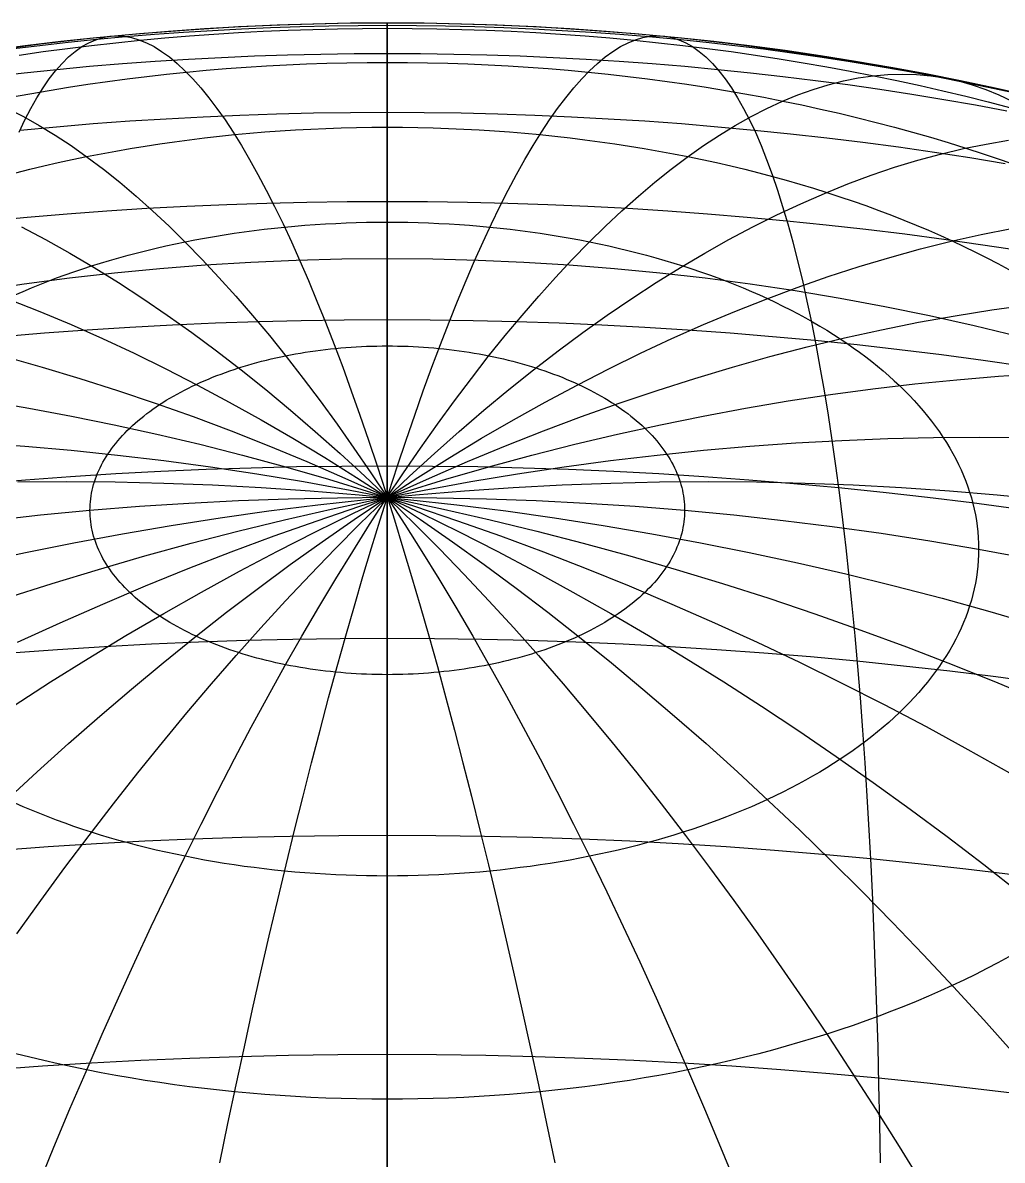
# Model space of a CAD drawing. Header units: millimetres. Extents: x -85 to 85, y -85 to 85.
# Drawn here: x -10.89 to 18.38, y 50.99 to 85 of the extents above; entities that cross this region are included whole.
import ezdxf

# ---------------------------------------------------------------- set-up
doc = ezdxf.new("R2010")
doc.units = ezdxf.units.MM
for name, color, linetype in [('CUT_OUTER', 1, 'Continuous'), ('ENGRAVE', 7, 'Continuous'), ('ENGRAVE_FINE', 8, 'Continuous')]:
    doc.layers.add(name, color=color, linetype=linetype)

msp = doc.modelspace()

# ---------------------------------------------------------------- linework, layer by layer
at = {"layer": 'CUT_OUTER'}
msp.add_circle((0, 0), 85, dxfattribs=at)
at = {"layer": 'ENGRAVE'}
msp.add_lwpolyline([(-11.8297, 84.1728), (-10.3589, 84.3664), (-8.8849, 84.5344), (-7.4082, 84.6765), (-5.9293, 84.7929), (-4.4486, 84.8835), (-2.9665, 84.9482), (-1.4835, 84.9871), (0, 85), (1.4835, 84.9871), (2.9665, 84.9482), (4.4486, 84.8835), (5.9293, 84.7929), (7.4082, 84.6765), (8.8849, 84.5344), (10.3589, 84.3664), (11.8297, 84.1728), (13.2969, 83.9535), (14.7601, 83.7087), (16.2188, 83.4383), (17.6725, 83.1425), (19.1208, 82.8215)], dxfattribs=at)
at = {"layer": 'ENGRAVE_FINE'}
for points in [[(-11.2389, 84.2161), (-10.3876, 84.3205), (-9.5332, 84.4166), (-8.6758, 84.5045), (-7.8157, 84.5842), (-6.9533, 84.6554), (-6.0888, 84.7184), (-5.2224, 84.773), (-4.3545, 84.8192), (-3.4852, 84.8571), (-2.6148, 84.8865), (-1.7436, 84.9076), (-0.872, 84.9202), (0, 84.9244), (0.872, 84.9202), (1.7436, 84.9076), (2.6148, 84.8865), (3.4852, 84.8571), (4.3545, 84.8192), (5.2224, 84.773), (6.0888, 84.7184), (6.9533, 84.6554), (7.8157, 84.5842), (8.6758, 84.5045), (9.5332, 84.4166), (10.3876, 84.3205), (11.2389, 84.2161), (12.0868, 84.1035), (12.9311, 83.9827), (13.7713, 83.8538), (14.6074, 83.7168), (15.439, 83.5718), (16.266, 83.4187), (17.0879, 83.2577), (17.9047, 83.0888), (18.716, 82.912)], [(-10.9998, 84.0328), (-10.2817, 84.1355), (-9.5604, 84.2313), (-8.8362, 84.3201), (-8.1094, 84.4019), (-7.38, 84.4767), (-6.6485, 84.5444), (-5.9149, 84.605), (-5.1794, 84.6586), (-4.4425, 84.705), (-3.7041, 84.7444), (-2.9647, 84.7766), (-2.2243, 84.8016), (-1.4832, 84.8195), (-0.7417, 84.8302), (0, 84.8338), (0.7417, 84.8302), (1.4832, 84.8195), (2.2243, 84.8016), (2.9647, 84.7766), (3.7041, 84.7444), (4.4425, 84.705), (5.1794, 84.6586), (5.9149, 84.605), (6.6485, 84.5444), (7.38, 84.4767), (8.1094, 84.4019), (8.8362, 84.3201), (9.5604, 84.2313), (10.2817, 84.1355), (10.9998, 84.0328), (11.7146, 83.9231), (12.4258, 83.8066), (13.1332, 83.6832), (13.8366, 83.553), (14.5359, 83.4161), (15.2306, 83.2724), (15.9208, 83.122), (16.6061, 82.965), (17.2863, 82.8014), (17.9613, 82.6312), (18.6308, 82.4546)], [(0, 49.9617), (0, 51.1543), (0, 52.3312), (0, 53.4922), (0, 54.6369), (0, 55.765), (0, 56.8761), (0, 57.9699), (0, 59.046), (0, 60.1041), (0, 61.1439), (0, 62.1651), (0, 63.1673), (0, 64.1503), (0, 65.1138), (0, 66.0574), (0, 66.9809), (0, 67.884), (0, 68.7664), (0, 69.6279), (0, 70.4682), (0, 71.287), (0, 72.0841), (0, 72.8592), (0, 73.6122), (0, 74.3427), (0, 75.0505), (0, 75.7356), (0, 76.3975), (0, 77.0362), (0, 77.6514), (0, 78.2429), (0, 78.8106), (0, 79.3543), (0, 79.8739), (0, 80.3691), (0, 80.8398), (0, 81.2859), (0, 81.7072), (0, 82.1037), (0, 82.4751), (0, 82.8215), (0, 83.1425), (0, 83.4383), (0, 83.7087), (0, 83.9535), (0, 84.1728), (0, 84.3664), (0, 84.5344), (0, 84.6765), (0, 84.7929), (0, 84.8835), (0, 84.9482), (0, 84.9871), (0, 85), (0, 84.9871), (0, 84.9482), (0, 84.8835), (0, 84.7929), (0, 84.6765), (0, 84.5344), (0, 84.3664), (0, 84.1728), (0, 83.9535), (0, 83.7087), (0, 83.4383), (0, 83.1425), (0, 82.8215), (0, 82.4751), (0, 82.1037), (0, 81.7072), (0, 81.2859), (0, 80.8398), (0, 80.3691), (0, 79.8739), (0, 79.3543), (0, 78.8106), (0, 78.2429), (0, 77.6514), (0, 77.0362), (0, 76.3975), (0, 75.7356), (0, 75.0505), (0, 74.3427), (0, 73.6122), (0, 72.8592), (0, 72.0841), (0, 71.287), (0, 70.4682), (0, 69.6279), (0, 68.7664), (0, 67.884), (0, 66.9809), (0, 66.0574), (0, 65.1138), (0, 64.1503), (0, 63.1673), (0, 62.1651), (0, 61.1439), (0, 60.1041), (0, 59.046), (0, 57.9699), (0, 56.8761), (0, 55.765), (0, 54.6369), (0, 53.4922), (0, 52.3312), (0, 51.1543), (0, 49.9617)], [(-10.9999, 81.7241), (-10.8265, 82.0938), (-10.6497, 82.4385), (-10.4698, 82.7581), (-10.2866, 83.0525), (-10.1003, 83.3216), (-9.9109, 83.5653), (-9.7185, 83.7836), (-9.5231, 83.9763), (-9.3249, 84.1435), (-9.1238, 84.285), (-8.9199, 84.4009), (-8.7133, 84.491), (-8.5041, 84.5554), (-8.2922, 84.5941), (-8.0778, 84.607), (-7.861, 84.5941), (-7.6418, 84.5554), (-7.4202, 84.491), (-7.1964, 84.4009), (-6.9704, 84.285), (-6.7423, 84.1435), (-6.5121, 83.9763), (-6.28, 83.7836), (-6.0459, 83.5653), (-5.81, 83.3216), (-5.5723, 83.0525), (-5.3329, 82.7581), (-5.0919, 82.4385), (-4.8493, 82.0938), (-4.6053, 81.7241), (-4.3598, 81.3294), (-4.1131, 80.9101), (-3.8651, 80.466), (-3.6159, 79.9975), (-3.3656, 79.5046), (-3.1142, 78.9874), (-2.862, 78.4462), (-2.6088, 77.8811), (-2.3549, 77.2923), (-2.1002, 76.68), (-1.8449, 76.0442), (-1.589, 75.3854), (-1.3327, 74.7035), (-1.076, 73.9989), (-0.8189, 73.2718), (-0.5615, 72.5223), (-0.3041, 71.7508), (-0.0465, 70.9574), (0.2111, 70.1424), (0.4687, 69.306), (0.7261, 68.4485), (0.9833, 67.5701), (1.2401, 66.6712), (1.4966, 65.752), (1.7527, 64.8127), (2.0082, 63.8537), (2.2631, 62.8752), (2.5173, 61.8776), (2.7707, 60.8612), (3.0233, 59.8262), (3.275, 58.7729), (3.5257, 57.7018), (3.7753, 56.6131), (4.0238, 55.5072), (4.271, 54.3843), (4.5169, 53.2449), (4.7615, 52.0893), (5.0046, 50.9177)], [(-5.0046, 50.9177), (-4.7615, 52.0893), (-4.5169, 53.2449), (-4.271, 54.3843), (-4.0238, 55.5072), (-3.7753, 56.6131), (-3.5257, 57.7018), (-3.275, 58.7729), (-3.0233, 59.8262), (-2.7707, 60.8612), (-2.5173, 61.8776), (-2.2631, 62.8752), (-2.0082, 63.8537), (-1.7527, 64.8127), (-1.4966, 65.752), (-1.2401, 66.6712), (-0.9833, 67.5701), (-0.7261, 68.4485), (-0.4687, 69.306), (-0.2111, 70.1424), (0.0465, 70.9574), (0.3041, 71.7508), (0.5615, 72.5223), (0.8189, 73.2718), (1.076, 73.9989), (1.3327, 74.7035), (1.589, 75.3854), (1.8449, 76.0442), (2.1002, 76.68), (2.3549, 77.2923), (2.6088, 77.8811), (2.862, 78.4462), (3.1142, 78.9874), (3.3656, 79.5046), (3.6159, 79.9975), (3.8651, 80.466), (4.1131, 80.9101), (4.3598, 81.3294), (4.6053, 81.7241), (4.8493, 82.0938), (5.0919, 82.4385), (5.3329, 82.7581), (5.5723, 83.0525), (5.81, 83.3216), (6.0459, 83.5653), (6.28, 83.7836), (6.5121, 83.9763), (6.7423, 84.1435), (6.9704, 84.285), (7.1964, 84.4009), (7.4202, 84.491), (7.6418, 84.5554), (7.861, 84.5941), (8.0778, 84.607), (8.2922, 84.5941), (8.5041, 84.5554), (8.7133, 84.491), (8.9199, 84.4009), (9.1238, 84.285), (9.3249, 84.1435), (9.5231, 83.9763), (9.7185, 83.7836), (9.9109, 83.5653), (10.1003, 83.3216), (10.2866, 83.0525), (10.4698, 82.7581), (10.6497, 82.4385), (10.8265, 82.0938), (10.9999, 81.7241), (11.17, 81.3294), (11.3367, 80.9101), (11.4999, 80.466), (11.6597, 79.9975), (11.8158, 79.5046), (11.9684, 78.9874), (12.1174, 78.4462), (12.2626, 77.8811), (12.4041, 77.2923), (12.5418, 76.68), (12.6757, 76.0442), (12.8058, 75.3854), (12.9319, 74.7035), (13.0541, 73.9989), (13.1724, 73.2718), (13.2866, 72.5223), (13.3968, 71.7508), (13.5028, 70.9574), (13.6048, 70.1424), (13.7027, 69.306), (13.7963, 68.4485), (13.8858, 67.5701), (13.971, 66.6712), (14.052, 65.752), (14.1287, 64.8127), (14.201, 63.8537), (14.2691, 62.8752), (14.3328, 61.8776), (14.3922, 60.8612), (14.4471, 59.8262), (14.4977, 58.7729), (14.5439, 57.7018), (14.5856, 56.6131), (14.6228, 55.5072), (14.6557, 54.3843), (14.684, 53.2449), (14.7079, 52.0893), (14.7273, 50.9177)], [(-11.8252, 83.397), (-10.8525, 83.5065), (-9.8764, 83.6066), (-8.8974, 83.6972), (-7.9156, 83.7784), (-6.9315, 83.85), (-5.9452, 83.9122), (-4.9571, 83.9648), (-3.9675, 84.0079), (-2.9767, 84.0414), (-1.9849, 84.0654), (-0.9926, 84.0797), (0, 84.0845), (0.9926, 84.0797), (1.9849, 84.0654), (2.9767, 84.0414), (3.9675, 84.0079), (4.9571, 83.9648), (5.9452, 83.9122), (6.9315, 83.85), (7.9156, 83.7784), (8.8974, 83.6972), (9.8764, 83.6066), (10.8525, 83.5065), (11.8252, 83.397), (12.7943, 83.2782), (13.7596, 83.15), (14.7206, 83.0125), (15.6772, 82.8658), (16.629, 82.7098), (17.5757, 82.5447), (18.517, 82.3705)], [(-11.2557, 82.7719), (-10.6835, 82.8778), (-10.1081, 82.9782), (-9.5295, 83.073), (-8.9481, 83.1622), (-8.3639, 83.2457), (-7.7771, 83.3236), (-7.1881, 83.3959), (-6.5968, 83.4624), (-6.0035, 83.5232), (-5.4083, 83.5783), (-4.8116, 83.6277), (-4.2133, 83.6712), (-3.6138, 83.709), (-3.0132, 83.741), (-2.4117, 83.7672), (-1.8094, 83.7876), (-1.2066, 83.8021), (-0.6034, 83.8109), (0, 83.8138), (0.6034, 83.8109), (1.2066, 83.8021), (1.8094, 83.7876), (2.4117, 83.7672), (3.0132, 83.741), (3.6138, 83.709), (4.2133, 83.6712), (4.8116, 83.6277), (5.4083, 83.5783), (6.0035, 83.5232), (6.5968, 83.4624), (7.1881, 83.3959), (7.7771, 83.3236), (8.3639, 83.2457), (8.9481, 83.1622), (9.5295, 83.073), (10.1081, 82.9782), (10.6835, 82.8778), (11.2557, 82.7719), (11.8245, 82.6605), (12.3897, 82.5436), (12.9511, 82.4213), (13.5086, 82.2935), (14.0619, 82.1604), (14.611, 82.022), (15.1556, 81.8783), (15.6956, 81.7294), (16.2309, 81.5753), (16.7611, 81.416), (17.2863, 81.2517), (17.8062, 81.0823), (18.3207, 80.9079), (18.8296, 80.7285)], [(-10.4366, 50.2305), (-9.9614, 51.3862), (-9.4833, 52.5262), (-9.0022, 53.6502), (-8.5184, 54.7579), (-8.032, 55.849), (-7.5432, 56.923), (-7.052, 57.9796), (-6.5587, 59.0186), (-6.0634, 60.0397), (-5.5663, 61.0424), (-5.0675, 62.0266), (-4.5671, 62.9918), (-4.0653, 63.9379), (-3.5623, 64.8645), (-3.0582, 65.7713), (-2.5532, 66.6581), (-2.0474, 67.5246), (-1.541, 68.3705), (-1.0341, 69.1956), (-0.5269, 69.9996), (-0.0195, 70.7823), (0.4879, 71.5434), (0.9951, 72.2828), (1.502, 73.0001), (2.0085, 73.6952), (2.5143, 74.3678), (3.0194, 75.0178), (3.5236, 75.645), (4.0267, 76.249), (4.5285, 76.8299), (5.029, 77.3874), (5.528, 77.9213), (6.0253, 78.4314), (6.5207, 78.9177), (7.0141, 79.3799), (7.5055, 79.8179), (7.9945, 80.2317), (8.4811, 80.621), (8.9651, 80.9857), (9.4464, 81.3258), (9.9248, 81.6411), (10.4001, 81.9315), (10.8724, 82.197), (11.3413, 82.4374), (11.8067, 82.6527), (12.2685, 82.8428), (12.7267, 83.0077), (13.1809, 83.1474), (13.6311, 83.2617), (14.0772, 83.3506), (14.519, 83.4141), (14.9563, 83.4523), (15.3891, 83.465), (15.8172, 83.4523), (16.2405, 83.4141), (16.6589, 83.3506), (17.0721, 83.2617), (17.4802, 83.1474), (17.883, 83.0077), (18.2803, 82.8428), (18.672, 82.6527)], [(-11.3413, 82.4374), (-10.8724, 82.197), (-10.4001, 81.9315), (-9.9248, 81.6411), (-9.4464, 81.3258), (-8.9651, 80.9857), (-8.4811, 80.621), (-7.9945, 80.2317), (-7.5055, 79.8179), (-7.0141, 79.3799), (-6.5207, 78.9177), (-6.0253, 78.4314), (-5.528, 77.9213), (-5.029, 77.3874), (-4.5285, 76.8299), (-4.0267, 76.249), (-3.5236, 75.645), (-3.0194, 75.0178), (-2.5143, 74.3678), (-2.0085, 73.6952), (-1.502, 73.0001), (-0.9951, 72.2828), (-0.4879, 71.5434), (0.0195, 70.7823), (0.5269, 69.9996), (1.0341, 69.1956), (1.541, 68.3705), (2.0474, 67.5246), (2.5532, 66.6581), (3.0582, 65.7713), (3.5623, 64.8645), (4.0653, 63.9379), (4.5671, 62.9918), (5.0675, 62.0266), (5.5663, 61.0424), (6.0634, 60.0397), (6.5587, 59.0186), (7.052, 57.9796), (7.5432, 56.923), (8.032, 55.849), (8.5184, 54.7579), (9.0022, 53.6502), (9.4833, 52.5262), (9.9614, 51.3862), (10.4366, 50.2305)], [(-10.9689, 81.7926), (-9.8815, 81.8932), (-8.7912, 81.9834), (-7.6982, 82.063), (-6.6028, 82.132), (-5.5054, 82.1905), (-4.4063, 82.2383), (-3.3059, 82.2755), (-2.2045, 82.3021), (-1.1024, 82.3181), (0, 82.3234), (1.1024, 82.3181), (2.2045, 82.3021), (3.3059, 82.2755), (4.4063, 82.2383), (5.5054, 82.1905), (6.6028, 82.132), (7.6982, 82.063), (8.7912, 81.9834), (9.8815, 81.8932), (10.9689, 81.7926), (12.0529, 81.6815), (13.1332, 81.5599), (14.2096, 81.4279), (15.2816, 81.2855), (16.3489, 81.1328), (17.4113, 80.9699), (18.4683, 80.7967)], [(-11.1007, 80.5142), (-10.6835, 80.6193), (-10.2631, 80.7205), (-9.8396, 80.8175), (-9.4131, 80.9104), (-8.9837, 80.9992), (-8.5515, 81.0839), (-8.1168, 81.1644), (-7.6796, 81.2406), (-7.24, 81.3126), (-6.7983, 81.3804), (-6.3544, 81.4439), (-5.9087, 81.5031), (-5.4611, 81.558), (-5.0119, 81.6085), (-4.5611, 81.6547), (-4.109, 81.6966), (-3.6556, 81.7341), (-3.2011, 81.7672), (-2.7456, 81.7959), (-2.2893, 81.8202), (-1.8323, 81.8401), (-1.3747, 81.8556), (-0.9167, 81.8666), (-0.4584, 81.8733), (0, 81.8755), (0.4584, 81.8733), (0.9167, 81.8666), (1.3747, 81.8556), (1.8323, 81.8401), (2.2893, 81.8202), (2.7456, 81.7959), (3.2011, 81.7672), (3.6556, 81.7341), (4.109, 81.6966), (4.5611, 81.6547), (5.0119, 81.6085), (5.4611, 81.558), (5.9087, 81.5031), (6.3544, 81.4439), (6.7983, 81.3804), (7.24, 81.3126), (7.6796, 81.2406), (8.1168, 81.1644), (8.5515, 81.0839), (8.9837, 80.9992), (9.4131, 80.9104), (9.8396, 80.8175), (10.2631, 80.7205), (10.6835, 80.6193), (11.1007, 80.5142), (11.5145, 80.405), (11.9247, 80.2919), (12.3313, 80.1748), (12.7342, 80.0538), (13.1332, 79.9289), (13.5282, 79.8002), (13.9191, 79.6677), (14.3057, 79.5315), (14.688, 79.3915), (15.0658, 79.2479), (15.439, 79.1006), (15.8075, 78.9498), (16.1712, 78.7954), (16.53, 78.6376), (16.8837, 78.4763), (17.2323, 78.3116), (17.5757, 78.1435), (17.9137, 77.9722), (18.2462, 77.7977), (18.5732, 77.6199)], [(-11.0715, 57.7596), (-10.3537, 58.7588), (-9.6328, 59.7402), (-8.9089, 60.7033), (-8.1823, 61.648), (-7.4532, 62.5738), (-6.7218, 63.4807), (-5.9884, 64.3682), (-5.2531, 65.236), (-4.5163, 66.084), (-3.7781, 66.9119), (-3.0387, 67.7194), (-2.2984, 68.5063), (-1.5574, 69.2723), (-0.816, 70.0172), (-0.0743, 70.7407), (0.6675, 71.4427), (1.409, 72.123), (2.1501, 72.7813), (2.8906, 73.4174), (3.6301, 74.0312), (4.3686, 74.6224), (5.1057, 75.1908), (5.8413, 75.7364), (6.5751, 76.2589), (7.3069, 76.7582), (8.0365, 77.2341), (8.7636, 77.6864), (9.488, 78.1151), (10.2096, 78.52), (10.9281, 78.901), (11.6432, 79.258), (12.3548, 79.5908), (13.0626, 79.8994), (13.7664, 80.1836), (14.4661, 80.4434), (15.1613, 80.6787), (15.8519, 80.8894), (16.5377, 81.0755), (17.2184, 81.2369), (17.8939, 81.3735), (18.564, 81.4854)], [(-11.9412, 79.0825), (-10.7574, 79.192), (-9.5704, 79.2902), (-8.3805, 79.3768), (-7.1881, 79.452), (-5.9934, 79.5156), (-4.7969, 79.5677), (-3.599, 79.6082), (-2.3999, 79.6372), (-1.2001, 79.6546), (0, 79.6603), (1.2001, 79.6546), (2.3999, 79.6372), (3.599, 79.6082), (4.7969, 79.5677), (5.9934, 79.5156), (7.1881, 79.452), (8.3805, 79.3768), (9.5704, 79.2902), (10.7574, 79.192), (11.9412, 79.0825), (13.1213, 78.9615), (14.2973, 78.8291), (15.4691, 78.6854), (16.6361, 78.5305), (17.7981, 78.3642), (18.9546, 78.1868)], [(-11.1217, 76.8616), (-10.8803, 76.9678), (-10.6356, 77.0717), (-10.3876, 77.1731), (-10.1365, 77.2722), (-9.8823, 77.3689), (-9.6251, 77.463), (-9.365, 77.5547), (-9.102, 77.6438), (-8.8362, 77.7304), (-8.5678, 77.8144), (-8.2967, 77.8959), (-8.0231, 77.9746), (-7.7471, 78.0508), (-7.4687, 78.1242), (-7.1881, 78.195), (-6.9052, 78.263), (-6.6202, 78.3283), (-6.3333, 78.3908), (-6.0443, 78.4506), (-5.7536, 78.5075), (-5.4611, 78.5617), (-5.1669, 78.613), (-4.8712, 78.6614), (-4.574, 78.707), (-4.2754, 78.7497), (-3.9754, 78.7896), (-3.6743, 78.8265), (-3.3721, 78.8605), (-3.0688, 78.8916), (-2.7646, 78.9197), (-2.4595, 78.945), (-2.1537, 78.9672), (-1.8473, 78.9865), (-1.5403, 79.0029), (-1.2328, 79.0163), (-0.9249, 79.0267), (-0.6168, 79.0341), (-0.3084, 79.0386), (0, 79.0401), (0.3084, 79.0386), (0.6168, 79.0341), (0.9249, 79.0267), (1.2328, 79.0163), (1.5403, 79.0029), (1.8473, 78.9865), (2.1537, 78.9672), (2.4595, 78.945), (2.7646, 78.9197), (3.0688, 78.8916), (3.3721, 78.8605), (3.6743, 78.8265), (3.9754, 78.7896), (4.2754, 78.7497), (4.574, 78.707), (4.8712, 78.6614), (5.1669, 78.613), (5.4611, 78.5617), (5.7536, 78.5075), (6.0443, 78.4506), (6.3333, 78.3908), (6.6202, 78.3283), (6.9052, 78.263), (7.1881, 78.195), (7.4687, 78.1242), (7.7471, 78.0508), (8.0231, 77.9746), (8.2967, 77.8959), (8.5678, 77.8144), (8.8362, 77.7304), (9.102, 77.6438), (9.365, 77.5547), (9.6251, 77.463), (9.8823, 77.3689), (10.1365, 77.2722), (10.3876, 77.1731), (10.6356, 77.0717), (10.8803, 76.9678), (11.1217, 76.8616), (11.3597, 76.7531), (11.5942, 76.6423), (11.8252, 76.5292), (12.0526, 76.4139), (12.2763, 76.2965), (12.4963, 76.1769), (12.7125, 76.0552), (12.9248, 75.9315), (13.1332, 75.8057), (13.3376, 75.6779), (13.5379, 75.5482), (13.7341, 75.4165), (13.9261, 75.283), (14.1139, 75.1476), (14.2973, 75.0105), (14.4765, 74.8716), (14.6512, 74.731), (14.8214, 74.5887), (14.9871, 74.4448), (15.1483, 74.2993), (15.3048, 74.1523), (15.4567, 74.0038), (15.6039, 73.8539), (15.7463, 73.7026), (15.8839, 73.5499), (16.0167, 73.3959), (16.1446, 73.2406), (16.2676, 73.0842), (16.3857, 72.9266), (16.4987, 72.7678), (16.6067, 72.608), (16.7097, 72.4472), (16.8075, 72.2854), (16.9003, 72.1227), (16.9879, 71.9591), (17.0703, 71.7947), (17.1475, 71.6295), (17.2195, 71.4636), (17.2863, 71.297), (17.3478, 71.1298), (17.404, 70.9621), (17.4549, 70.7938), (17.5005, 70.6251), (17.5408, 70.4559), (17.5757, 70.2864), (17.6052, 70.1166), (17.6294, 69.9465), (17.6483, 69.7762), (17.6617, 69.6057), (17.6698, 69.4352), (17.6725, 69.2646)], [(-10.9281, 78.901), (-10.2096, 78.52), (-9.488, 78.1151), (-8.7636, 77.6864), (-8.0365, 77.2341), (-7.3069, 76.7582), (-6.5751, 76.2589), (-5.8413, 75.7364), (-5.1057, 75.1908), (-4.3686, 74.6224), (-3.6301, 74.0312), (-2.8906, 73.4174), (-2.1501, 72.7813), (-1.409, 72.123), (-0.6675, 71.4427), (0.0743, 70.7407), (0.816, 70.0172), (1.5574, 69.2723), (2.2984, 68.5063), (3.0387, 67.7194), (3.7781, 66.9119), (4.5163, 66.084), (5.2531, 65.236), (5.9884, 64.3682), (6.7218, 63.4807), (7.4532, 62.5738), (8.1823, 61.648), (8.9089, 60.7033), (9.6328, 59.7402), (10.3537, 58.7588), (11.0715, 57.7596), (11.786, 56.7427), (12.4968, 55.7086), (13.2038, 54.6575), (13.9068, 53.5898), (14.6056, 52.5057), (15.2999, 51.4056), (15.9896, 50.2899)], [(-11.3973, 61.7408), (-10.463, 62.604), (-9.5255, 63.4481), (-8.5852, 64.2729), (-7.6421, 65.078), (-6.6968, 65.8634), (-5.7494, 66.6287), (-4.8003, 67.3737), (-3.8497, 68.0982), (-2.8979, 68.8019), (-1.9453, 69.4847), (-0.9921, 70.1463), (-0.0385, 70.7866), (0.915, 71.4053), (1.8683, 72.0022), (2.821, 72.5772), (3.7728, 73.1301), (4.7235, 73.6607), (5.6728, 74.1689), (6.6203, 74.6545), (7.5658, 75.1173), (8.509, 75.5573), (9.4497, 75.9742), (10.3874, 76.368), (11.322, 76.7386), (12.2531, 77.0858), (13.1805, 77.4094), (14.1039, 77.7095), (15.0229, 77.986), (15.9375, 78.2387), (16.8471, 78.4675), (17.7516, 78.6725), (18.6507, 78.8534)], [(-12.1941, 76.9904), (-10.8486, 77.1915), (-9.4997, 77.3691), (-8.148, 77.5231), (-6.7938, 77.6535), (-5.4375, 77.7602), (-4.0796, 77.8433), (-2.7204, 77.9026), (-1.3604, 77.9382), (0, 77.9501), (1.3604, 77.9382), (2.7204, 77.9026), (4.0796, 77.8433), (5.4375, 77.7602), (6.7938, 77.6535), (8.148, 77.5231), (9.4997, 77.3691), (10.8486, 77.1915), (12.1941, 76.9904), (13.5359, 76.7659), (14.8736, 76.5179), (16.2067, 76.2467), (17.535, 75.9523), (18.8578, 75.6347)], [(-12.1941, 76.9904), (-10.8486, 77.1915), (-9.4997, 77.3691), (-8.148, 77.5231), (-6.7938, 77.6535), (-5.4375, 77.7602), (-4.0796, 77.8433), (-2.7204, 77.9026), (-1.3604, 77.9382), (0, 77.9501), (1.3604, 77.9382), (2.7204, 77.9026), (4.0796, 77.8433), (5.4375, 77.7602), (6.7938, 77.6535), (8.148, 77.5231), (9.4997, 77.3691), (10.8486, 77.1915), (12.1941, 76.9904), (13.5359, 76.7659), (14.8736, 76.5179), (16.2067, 76.2467), (17.535, 75.9523), (18.8578, 75.6347)], [(-11.322, 76.7386), (-10.3874, 76.368), (-9.4497, 75.9742), (-8.509, 75.5573), (-7.5658, 75.1173), (-6.6203, 74.6545), (-5.6728, 74.1689), (-4.7235, 73.6607), (-3.7728, 73.1301), (-2.821, 72.5772), (-1.8683, 72.0022), (-0.915, 71.4053), (0.0385, 70.7866), (0.9921, 70.1463), (1.9453, 69.4847), (2.8979, 68.8019), (3.8497, 68.0982), (4.8003, 67.3737), (5.7494, 66.6287), (6.6968, 65.8634), (7.6421, 65.078), (8.5852, 64.2729), (9.5255, 63.4481), (10.463, 62.604), (11.3973, 61.7408), (12.3282, 60.8589), (13.2553, 59.9584), (14.1783, 59.0396), (15.097, 58.1029), (16.0111, 57.1484), (16.9204, 56.1765), (17.8245, 55.1876), (18.7231, 54.1818)], [(-11.1808, 64.5707), (-10.0595, 65.2927), (-8.9353, 65.9948), (-7.8083, 66.6768), (-6.6789, 67.3385), (-5.5475, 67.9797), (-4.4144, 68.6002), (-3.2799, 69.1997), (-2.1445, 69.7782), (-1.0084, 70.3355), (0.128, 70.8713), (1.2644, 71.3855), (2.4004, 71.878), (3.5357, 72.3486), (4.6698, 72.7971), (5.8026, 73.2235), (6.9336, 73.6276), (8.0625, 74.0092), (9.1889, 74.3683), (10.3125, 74.7048), (11.433, 75.0185), (12.55, 75.3093), (13.6631, 75.5772), (14.7722, 75.8221), (15.8767, 76.0439), (16.9763, 76.2425), (18.0708, 76.4179), (19.1598, 76.57)], [(-11.5155, 75.6232), (-10.2448, 75.7282), (-8.9711, 75.821), (-7.6946, 75.9014), (-6.4157, 75.9696), (-5.1349, 76.0253), (-3.8526, 76.0687), (-2.569, 76.0997), (-1.2847, 76.1183), (0, 76.1245), (1.2847, 76.1183), (2.569, 76.0997), (3.8526, 76.0687), (5.1349, 76.0253), (6.4157, 75.9696), (7.6946, 75.9014), (8.9711, 75.821), (10.2448, 75.7282), (11.5155, 75.6232), (12.7826, 75.5059), (14.0459, 75.3764), (15.3048, 75.2347), (16.5591, 75.0809), (17.8084, 74.915), (19.0522, 74.7371)], [(8.8849, 70.4241), (8.8836, 70.3383), (8.8795, 70.2525), (8.8727, 70.1669), (8.8633, 70.0812), (8.8511, 69.9957), (8.8362, 69.9103), (8.8187, 69.8251), (8.7985, 69.7401), (8.7755, 69.6552), (8.7499, 69.5706), (8.7217, 69.4863), (8.6908, 69.4022), (8.6572, 69.3185), (8.621, 69.2351), (8.5822, 69.1521), (8.5407, 69.0694), (8.4967, 68.9872), (8.4501, 68.9053), (8.4009, 68.824), (8.3491, 68.7431), (8.2948, 68.6628), (8.238, 68.583), (8.1786, 68.5037), (8.1168, 68.4251), (8.0525, 68.347), (7.9857, 68.2696), (7.9165, 68.1928), (7.8449, 68.1168), (7.7709, 68.0414), (7.6946, 67.9667), (7.6159, 67.8928), (7.5348, 67.8197), (7.4515, 67.7473), (7.3659, 67.6758), (7.2781, 67.6051), (7.1881, 67.5353), (7.0958, 67.4663), (7.0014, 67.3983), (6.9049, 67.3312), (6.8062, 67.265), (6.7055, 67.1997), (6.6028, 67.1355), (6.498, 67.0723), (6.3913, 67.01), (6.2826, 66.9489), (6.172, 66.8887), (6.0595, 66.8297), (5.9452, 66.7717), (5.829, 66.7149), (5.7111, 66.6592), (5.5915, 66.6046), (5.4701, 66.5512), (5.3471, 66.499), (5.2224, 66.448), (5.0962, 66.3982), (4.9684, 66.3496), (4.8391, 66.3023), (4.7083, 66.2562), (4.5761, 66.2114), (4.4425, 66.1678), (4.3075, 66.1256), (4.1712, 66.0847), (4.0337, 66.0451), (3.8949, 66.0068), (3.7549, 65.9699), (3.6138, 65.9343), (3.4716, 65.9001), (3.3283, 65.8673), (3.1841, 65.8358), (3.0388, 65.8058), (2.8926, 65.7771), (2.7456, 65.7499), (2.5977, 65.7241), (2.449, 65.6998), (2.2996, 65.6768), (2.1495, 65.6554), (1.9987, 65.6353), (1.8473, 65.6168), (1.6953, 65.5997), (1.5429, 65.584), (1.3899, 65.5699), (1.2365, 65.5572), (1.0828, 65.546), (0.9287, 65.5363), (0.7744, 65.5281), (0.6198, 65.5214), (0.465, 65.5161), (0.3101, 65.5124), (0.1551, 65.5101), (0, 65.5094), (-0.1551, 65.5101), (-0.3101, 65.5124), (-0.465, 65.5161), (-0.6198, 65.5214), (-0.7744, 65.5281), (-0.9287, 65.5363), (-1.0828, 65.546), (-1.2365, 65.5572), (-1.3899, 65.5699), (-1.5429, 65.584), (-1.6953, 65.5997), (-1.8473, 65.6168), (-1.9987, 65.6353), (-2.1495, 65.6554), (-2.2996, 65.6768), (-2.449, 65.6998), (-2.5977, 65.7241), (-2.7456, 65.7499), (-2.8926, 65.7771), (-3.0388, 65.8058), (-3.1841, 65.8358), (-3.3283, 65.8673), (-3.4716, 65.9001), (-3.6138, 65.9343), (-3.7549, 65.9699), (-3.8949, 66.0068), (-4.0337, 66.0451), (-4.1712, 66.0847), (-4.3075, 66.1256), (-4.4425, 66.1678), (-4.5761, 66.2114), (-4.7083, 66.2562), (-4.8391, 66.3023), (-4.9684, 66.3496), (-5.0962, 66.3982), (-5.2224, 66.448), (-5.3471, 66.499), (-5.4701, 66.5512), (-5.5915, 66.6046), (-5.7111, 66.6592), (-5.829, 66.7149), (-5.9452, 66.7717), (-6.0595, 66.8297), (-6.172, 66.8887), (-6.2826, 66.9489), (-6.3913, 67.01), (-6.498, 67.0723), (-6.6028, 67.1355), (-6.7055, 67.1997), (-6.8062, 67.265), (-6.9049, 67.3312), (-7.0014, 67.3983), (-7.0958, 67.4663), (-7.1881, 67.5353), (-7.2781, 67.6051), (-7.3659, 67.6758), (-7.4515, 67.7473), (-7.5348, 67.8197), (-7.6159, 67.8928), (-7.6946, 67.9667), (-7.7709, 68.0414), (-7.8449, 68.1168), (-7.9165, 68.1928), (-7.9857, 68.2696), (-8.0525, 68.347), (-8.1168, 68.4251), (-8.1786, 68.5037), (-8.238, 68.583), (-8.2948, 68.6628), (-8.3491, 68.7431), (-8.4009, 68.824), (-8.4501, 68.9053), (-8.4967, 68.9872), (-8.5407, 69.0694), (-8.5822, 69.1521), (-8.621, 69.2351), (-8.6572, 69.3185), (-8.6908, 69.4022), (-8.7217, 69.4863), (-8.7499, 69.5706), (-8.7755, 69.6552), (-8.7985, 69.7401), (-8.8187, 69.8251), (-8.8362, 69.9103), (-8.8511, 69.9957), (-8.8633, 70.0812), (-8.8727, 70.1669), (-8.8795, 70.2525), (-8.8836, 70.3383), (-8.8849, 70.4241), (-8.8836, 70.5098), (-8.8795, 70.5956), (-8.8727, 70.6813), (-8.8633, 70.7669), (-8.8511, 70.8524), (-8.8362, 70.9378), (-8.8187, 71.023), (-8.7985, 71.1081), (-8.7755, 71.1929), (-8.7499, 71.2775), (-8.7217, 71.3618), (-8.6908, 71.4459), (-8.6572, 71.5296), (-8.621, 71.613), (-8.5822, 71.6961), (-8.5407, 71.7787), (-8.4967, 71.861), (-8.4501, 71.9428), (-8.4009, 72.0241), (-8.3491, 72.105), (-8.2948, 72.1853), (-8.238, 72.2651), (-8.1786, 72.3444), (-8.1168, 72.4231), (-8.0525, 72.5011), (-7.9857, 72.5785), (-7.9165, 72.6553), (-7.8449, 72.7314), (-7.7709, 72.8068), (-7.6946, 72.8814), (-7.6159, 72.9553), (-7.5348, 73.0285), (-7.4515, 73.1008), (-7.3659, 73.1723), (-7.2781, 73.243), (-7.1881, 73.3129), (-7.0958, 73.3818), (-7.0014, 73.4499), (-6.9049, 73.517), (-6.8062, 73.5832), (-6.7055, 73.6484), (-6.6028, 73.7126), (-6.498, 73.7759), (-6.3913, 73.8381), (-6.2826, 73.8993), (-6.172, 73.9594), (-6.0595, 74.0184), (-5.9452, 74.0764), (-5.829, 74.1332), (-5.7111, 74.1889), (-5.5915, 74.2435), (-5.4701, 74.2969), (-5.3471, 74.3491), (-5.2224, 74.4001), (-5.0962, 74.4499), (-4.9684, 74.4985), (-4.8391, 74.5459), (-4.7083, 74.592), (-4.5761, 74.6368), (-4.4425, 74.6803), (-4.3075, 74.7226), (-4.1712, 74.7635), (-4.0337, 74.8031), (-3.8949, 74.8414), (-3.7549, 74.8783), (-3.6138, 74.9139), (-3.4716, 74.9481), (-3.3283, 74.9809), (-3.1841, 75.0123), (-3.0388, 75.0424), (-2.8926, 75.071), (-2.7456, 75.0982), (-2.5977, 75.124), (-2.449, 75.1484), (-2.2996, 75.1713), (-2.1495, 75.1928), (-1.9987, 75.2128), (-1.8473, 75.2314), (-1.6953, 75.2485), (-1.5429, 75.2641), (-1.3899, 75.2782), (-1.2365, 75.2909), (-1.0828, 75.3021), (-0.9287, 75.3118), (-0.7744, 75.3201), (-0.6198, 75.3268), (-0.465, 75.332), (-0.3101, 75.3358), (-0.1551, 75.338), (0, 75.3388), (0.1551, 75.338), (0.3101, 75.3358), (0.465, 75.332), (0.6198, 75.3268), (0.7744, 75.3201), (0.9287, 75.3118), (1.0828, 75.3021), (1.2365, 75.2909), (1.3899, 75.2782), (1.5429, 75.2641), (1.6953, 75.2485), (1.8473, 75.2314), (1.9987, 75.2128), (2.1495, 75.1928), (2.2996, 75.1713), (2.449, 75.1484), (2.5977, 75.124), (2.7456, 75.0982), (2.8926, 75.071), (3.0388, 75.0424), (3.1841, 75.0123), (3.3283, 74.9809), (3.4716, 74.9481), (3.6138, 74.9139), (3.7549, 74.8783), (3.8949, 74.8414), (4.0337, 74.8031), (4.1712, 74.7635), (4.3075, 74.7226), (4.4425, 74.6803), (4.5761, 74.6368), (4.7083, 74.592), (4.8391, 74.5459), (4.9684, 74.4985), (5.0962, 74.4499), (5.2224, 74.4001), (5.3471, 74.3491), (5.4701, 74.2969), (5.5915, 74.2435), (5.7111, 74.1889), (5.829, 74.1332), (5.9452, 74.0764), (6.0595, 74.0184), (6.172, 73.9594), (6.2826, 73.8993), (6.3913, 73.8381), (6.498, 73.7759), (6.6028, 73.7126), (6.7055, 73.6484), (6.8062, 73.5832), (6.9049, 73.517), (7.0014, 73.4499), (7.0958, 73.3818), (7.1881, 73.3129), (7.2781, 73.243), (7.3659, 73.1723), (7.4515, 73.1008), (7.5348, 73.0285), (7.6159, 72.9553), (7.6946, 72.8814), (7.7709, 72.8068), (7.8449, 72.7314), (7.9165, 72.6553), (7.9857, 72.5785), (8.0525, 72.5011), (8.1168, 72.4231), (8.1786, 72.3444), (8.238, 72.2651), (8.2948, 72.1853), (8.3491, 72.105), (8.4009, 72.0241), (8.4501, 71.9428), (8.4967, 71.861), (8.5407, 71.7787), (8.5822, 71.6961), (8.621, 71.613), (8.6572, 71.5296), (8.6908, 71.4459), (8.7217, 71.3618), (8.7499, 71.2775), (8.7755, 71.1929), (8.7985, 71.1081), (8.8187, 71.023), (8.8362, 70.9378), (8.8511, 70.8524), (8.8633, 70.7669), (8.8727, 70.6813), (8.8795, 70.5956), (8.8836, 70.5098), (8.8849, 70.4241)], [(-11.433, 75.0185), (-10.3125, 74.7048), (-9.1889, 74.3683), (-8.0625, 74.0092), (-6.9336, 73.6276), (-5.8026, 73.2235), (-4.6698, 72.7971), (-3.5357, 72.3486), (-2.4004, 71.878), (-1.2644, 71.3855), (-0.128, 70.8713), (1.0084, 70.3355), (2.1445, 69.7782), (3.2799, 69.1997), (4.4144, 68.6002), (5.5475, 67.9797), (6.6789, 67.3385), (7.8083, 66.6768), (8.9353, 65.9948), (10.0595, 65.2927), (11.1808, 64.5707), (12.2986, 63.8291), (13.4126, 63.068), (14.5226, 62.2876), (15.6282, 61.4883), (16.729, 60.6703), (17.8247, 59.8338), (18.9149, 58.9791)], [(-11.0513, 66.4801), (-9.7794, 67.0611), (-8.5046, 67.6218), (-7.2272, 68.1618), (-5.9476, 68.681), (-4.6662, 69.1794), (-3.3834, 69.6566), (-2.0995, 70.1127), (-0.815, 70.5474), (0.4697, 70.9606), (1.7544, 71.3521), (3.0384, 71.722), (4.3216, 72.07), (5.6034, 72.396), (6.8836, 72.7), (8.1616, 72.9819), (9.4371, 73.2415), (10.7098, 73.4788), (11.9792, 73.6937), (13.245, 73.8862), (14.5067, 74.0562), (15.764, 74.2036), (17.0165, 74.3284), (18.2638, 74.4306), (19.5056, 74.5101)], [(-11.9792, 73.6937), (-10.7098, 73.4788), (-9.4371, 73.2415), (-8.1616, 72.9819), (-6.8836, 72.7), (-5.6034, 72.396), (-4.3216, 72.07), (-3.0384, 71.722), (-1.7544, 71.3521), (-0.4697, 70.9606), (0.815, 70.5474), (2.0995, 70.1127), (3.3834, 69.6566), (4.6662, 69.1794), (5.9476, 68.681), (7.2272, 68.1618), (8.5046, 67.6218), (9.7794, 67.0611), (11.0513, 66.4801), (12.3197, 65.8788), (13.5845, 65.2574), (14.845, 64.6162), (16.1011, 63.9553), (17.3522, 63.2749), (18.5981, 62.5752)], [(-12.2121, 72.4381), (-10.8326, 72.3387), (-9.4498, 72.2172), (-8.0642, 72.0737), (-6.6761, 71.9083), (-5.286, 71.721), (-3.8942, 71.5118), (-2.5013, 71.2808), (-1.1076, 71.0282), (0.2864, 70.7539), (1.6804, 70.458), (3.0738, 70.1407), (4.4663, 69.802), (5.8574, 69.4421), (7.2468, 69.061), (8.6339, 68.6588), (10.0184, 68.2358), (11.3999, 67.7919), (12.7778, 67.3274), (14.1519, 66.8424), (15.5217, 66.3371), (16.8868, 65.8115), (18.2467, 65.2659), (19.601, 64.7004)], [(-11.3999, 67.7919), (-10.0184, 68.2358), (-8.6339, 68.6588), (-7.2468, 69.061), (-5.8574, 69.4421), (-4.4663, 69.802), (-3.0738, 70.1407), (-1.6804, 70.458), (-0.2864, 70.7539), (1.1076, 71.0282), (2.5013, 71.2808), (3.8942, 71.5118), (5.286, 71.721), (6.6761, 71.9083), (8.0642, 72.0737), (9.4498, 72.2172), (10.8326, 72.3387), (12.2121, 72.4381), (13.5878, 72.5155), (14.9594, 72.5707), (16.3264, 72.6039), (17.6885, 72.615), (19.0452, 72.6039)], [(-12.1473, 71.2258), (-10.807, 71.3366), (-9.4633, 71.4345), (-8.1168, 71.5193), (-6.7678, 71.5912), (-5.4167, 71.65), (-4.064, 71.6958), (-2.71, 71.7285), (-1.3552, 71.7481), (0, 71.7546), (1.3552, 71.7481), (2.71, 71.7285), (4.064, 71.6958), (5.4167, 71.65), (6.7678, 71.5912), (8.1168, 71.5193), (9.4633, 71.4345), (10.807, 71.3366), (12.1473, 71.2258), (13.484, 71.1021), (14.8166, 70.9655), (16.1446, 70.816), (17.4678, 70.6537), (18.7856, 70.4787)], [(-12.2615, 68.8523), (-10.8145, 69.1638), (-9.3642, 69.4542), (-7.911, 69.7234), (-6.4554, 69.9715), (-4.9979, 70.1982), (-3.5388, 70.4035), (-2.0786, 70.5874), (-0.6179, 70.7498), (0.8431, 70.8906), (2.3038, 71.0099), (3.7638, 71.1075), (5.2227, 71.1834), (6.68, 71.2377), (8.1352, 71.2703), (9.588, 71.2811), (11.0378, 71.2703), (12.4843, 71.2377), (13.927, 71.1834), (15.3654, 71.1075), (16.7992, 71.0099), (18.2278, 70.8906), (19.6509, 70.7498)], [(-11.0378, 71.2703), (-9.588, 71.2811), (-8.1352, 71.2703), (-6.68, 71.2377), (-5.2227, 71.1834), (-3.7638, 71.1075), (-2.3038, 71.0099), (-0.8431, 70.8906), (0.6179, 70.7498), (2.0786, 70.5874), (3.5388, 70.4035), (4.9979, 70.1982), (6.4554, 69.9715), (7.911, 69.7234), (9.3642, 69.4542), (10.8145, 69.1638), (12.2615, 68.8523), (13.7048, 68.5198), (15.1439, 68.1665), (16.5784, 67.7924), (18.0079, 67.3976), (19.4319, 66.9823)], [(-11.8297, 70.1228), (-10.3589, 70.2842), (-8.8849, 70.4241), (-7.4082, 70.5425), (-5.9293, 70.6395), (-4.4486, 70.7149), (-2.9665, 70.7688), (-1.4835, 70.8012), (0, 70.812), (1.4835, 70.8012), (2.9665, 70.7688), (4.4486, 70.7149), (5.9293, 70.6395), (7.4082, 70.5425), (8.8849, 70.4241), (10.3589, 70.2842), (11.8297, 70.1228), (13.2969, 69.9402), (14.7601, 69.7362), (16.2188, 69.511), (17.6725, 69.2646), (19.1208, 68.9971)], [(17.6725, 69.2646), (17.6698, 69.094), (17.6617, 68.9234), (17.6483, 68.753), (17.6294, 68.5827), (17.6052, 68.4126), (17.5757, 68.2428), (17.5408, 68.0732), (17.5005, 67.9041), (17.4549, 67.7353), (17.404, 67.5671), (17.3478, 67.3993), (17.2863, 67.2321), (17.2195, 67.0656), (17.1475, 66.8997), (17.0703, 66.7345), (16.9879, 66.5701), (16.9003, 66.4065), (16.8075, 66.2438), (16.7097, 66.082), (16.6067, 65.9211), (16.4987, 65.7613), (16.3857, 65.6026), (16.2676, 65.445), (16.1446, 65.2885), (16.0167, 65.1333), (15.8839, 64.9793), (15.7463, 64.8266), (15.6039, 64.6752), (15.4567, 64.5253), (15.3048, 64.3768), (15.1483, 64.2298), (14.9871, 64.0843), (14.8214, 63.9404), (14.6512, 63.7982), (14.4765, 63.6576), (14.2973, 63.5187), (14.1139, 63.3815), (13.9261, 63.2462), (13.7341, 63.1126), (13.5379, 62.981), (13.3376, 62.8513), (13.1332, 62.7235), (12.9248, 62.5977), (12.7125, 62.4739), (12.4963, 62.3522), (12.2763, 62.2326), (12.0526, 62.1152), (11.8252, 61.9999), (11.5942, 61.8869), (11.3597, 61.7761), (11.1217, 61.6676), (10.8803, 61.5614), (10.6356, 61.4575), (10.3876, 61.356), (10.1365, 61.2569), (9.8823, 61.1603), (9.6251, 61.0661), (9.365, 60.9745), (9.102, 60.8853), (8.8362, 60.7987), (8.5678, 60.7147), (8.2967, 60.6333), (8.0231, 60.5545), (7.7471, 60.4784), (7.4687, 60.4049), (7.1881, 60.3342), (6.9052, 60.2662), (6.6202, 60.2009), (6.3333, 60.1383), (6.0443, 60.0786), (5.7536, 60.0216), (5.4611, 59.9675), (5.1669, 59.9162), (4.8712, 59.8677), (4.574, 59.8221), (4.2754, 59.7794), (3.9754, 59.7396), (3.6743, 59.7027), (3.3721, 59.6687), (3.0688, 59.6376), (2.7646, 59.6094), (2.4595, 59.5842), (2.1537, 59.5619), (1.8473, 59.5426), (1.5403, 59.5262), (1.2328, 59.5129), (0.9249, 59.5024), (0.6168, 59.495), (0.3084, 59.4905), (0, 59.489), (-0.3084, 59.4905), (-0.6168, 59.495), (-0.9249, 59.5024), (-1.2328, 59.5129), (-1.5403, 59.5262), (-1.8473, 59.5426), (-2.1537, 59.5619), (-2.4595, 59.5842), (-2.7646, 59.6094), (-3.0688, 59.6376), (-3.3721, 59.6687), (-3.6743, 59.7027), (-3.9754, 59.7396), (-4.2754, 59.7794), (-4.574, 59.8221), (-4.8712, 59.8677), (-5.1669, 59.9162), (-5.4611, 59.9675), (-5.7536, 60.0216), (-6.0443, 60.0786), (-6.3333, 60.1383), (-6.6202, 60.2009), (-6.9052, 60.2662), (-7.1881, 60.3342), (-7.4687, 60.4049), (-7.7471, 60.4784), (-8.0231, 60.5545), (-8.2967, 60.6333), (-8.5678, 60.7147), (-8.8362, 60.7987), (-9.102, 60.8853), (-9.365, 60.9745), (-9.6251, 61.0661), (-9.8823, 61.1603), (-10.1365, 61.2569), (-10.3876, 61.356), (-10.6356, 61.4575), (-10.8803, 61.5614), (-11.1217, 61.6676)], [(-11.2507, 66.1634), (-9.8519, 66.2653), (-8.4501, 66.3536), (-7.0457, 66.4284), (-5.6391, 66.4897), (-4.2308, 66.5373), (-2.8213, 66.5713), (-1.4108, 66.5918), (0, 66.5986), (1.4108, 66.5918), (2.8213, 66.5713), (4.2308, 66.5373), (5.6391, 66.4897), (7.0457, 66.4284), (8.4501, 66.3536), (9.8519, 66.2653), (11.2507, 66.1634), (12.6461, 66.048), (14.0377, 65.9192), (15.425, 65.777), (16.8075, 65.6214), (18.185, 65.4525), (19.5569, 65.2703)], [(-11.5712, 60.2653), (-10.1325, 60.3701), (-8.6908, 60.4609), (-7.2464, 60.5379), (-5.7997, 60.6008), (-4.3513, 60.6498), (-2.9016, 60.6849), (-1.451, 60.7059), (0, 60.7129), (1.451, 60.7059), (2.9016, 60.6849), (4.3513, 60.6498), (5.7997, 60.6008), (7.2464, 60.5379), (8.6908, 60.4609), (10.1325, 60.3701), (11.5712, 60.2653), (13.0064, 60.1467), (14.4376, 60.0142), (15.8643, 59.8679), (17.2863, 59.7079), (18.703, 59.5341)], [(18.5732, 57.0725), (18.2462, 56.8947), (17.9137, 56.7202), (17.5757, 56.5489), (17.2323, 56.3808), (16.8837, 56.2161), (16.53, 56.0548), (16.1712, 55.897), (15.8075, 55.7426), (15.439, 55.5918), (15.0658, 55.4445), (14.688, 55.3009), (14.3057, 55.1609), (13.9191, 55.0247), (13.5282, 54.8922), (13.1332, 54.7635), (12.7342, 54.6386), (12.3313, 54.5176), (11.9247, 54.4005), (11.5145, 54.2874), (11.1007, 54.1782), (10.6835, 54.0731), (10.2631, 53.9719), (9.8396, 53.8749), (9.4131, 53.782), (8.9837, 53.6932), (8.5515, 53.6085), (8.1168, 53.528), (7.6796, 53.4518), (7.24, 53.3798), (6.7983, 53.312), (6.3544, 53.2485), (5.9087, 53.1893), (5.4611, 53.1344), (5.0119, 53.0839), (4.5611, 53.0377), (4.109, 52.9958), (3.6556, 52.9583), (3.2011, 52.9252), (2.7456, 52.8965), (2.2893, 52.8722), (1.8323, 52.8523), (1.3747, 52.8368), (0.9167, 52.8258), (0.4584, 52.8191), (0, 52.8169), (-0.4584, 52.8191), (-0.9167, 52.8258), (-1.3747, 52.8368), (-1.8323, 52.8523), (-2.2893, 52.8722), (-2.7456, 52.8965), (-3.2011, 52.9252), (-3.6556, 52.9583), (-4.109, 52.9958), (-4.5611, 53.0377), (-5.0119, 53.0839), (-5.4611, 53.1344), (-5.9087, 53.1893), (-6.3544, 53.2485), (-6.7983, 53.312), (-7.24, 53.3798), (-7.6796, 53.4518), (-8.1168, 53.528), (-8.5515, 53.6085), (-8.9837, 53.6932), (-9.4131, 53.782), (-9.8396, 53.8749), (-10.2631, 53.9719), (-10.6835, 54.0731), (-11.1007, 54.1782)], [(-11.7649, 53.7069), (-10.3021, 53.8134), (-8.8362, 53.9058), (-7.3677, 53.984), (-5.8968, 54.0481), (-4.4242, 54.0979), (-2.9502, 54.1335), (-1.4753, 54.1549), (0, 54.162), (1.4753, 54.1549), (2.9502, 54.1335), (4.4242, 54.0979), (5.8968, 54.0481), (7.3677, 53.984), (8.8362, 53.9058), (10.3021, 53.8134), (11.7649, 53.7069), (13.2241, 53.5863), (14.6792, 53.4516), (16.1299, 53.3029), (17.5757, 53.1402), (19.0161, 52.9635)]]:
    msp.add_lwpolyline(points, dxfattribs=at)

doc.saveas('drawing.dxf')
